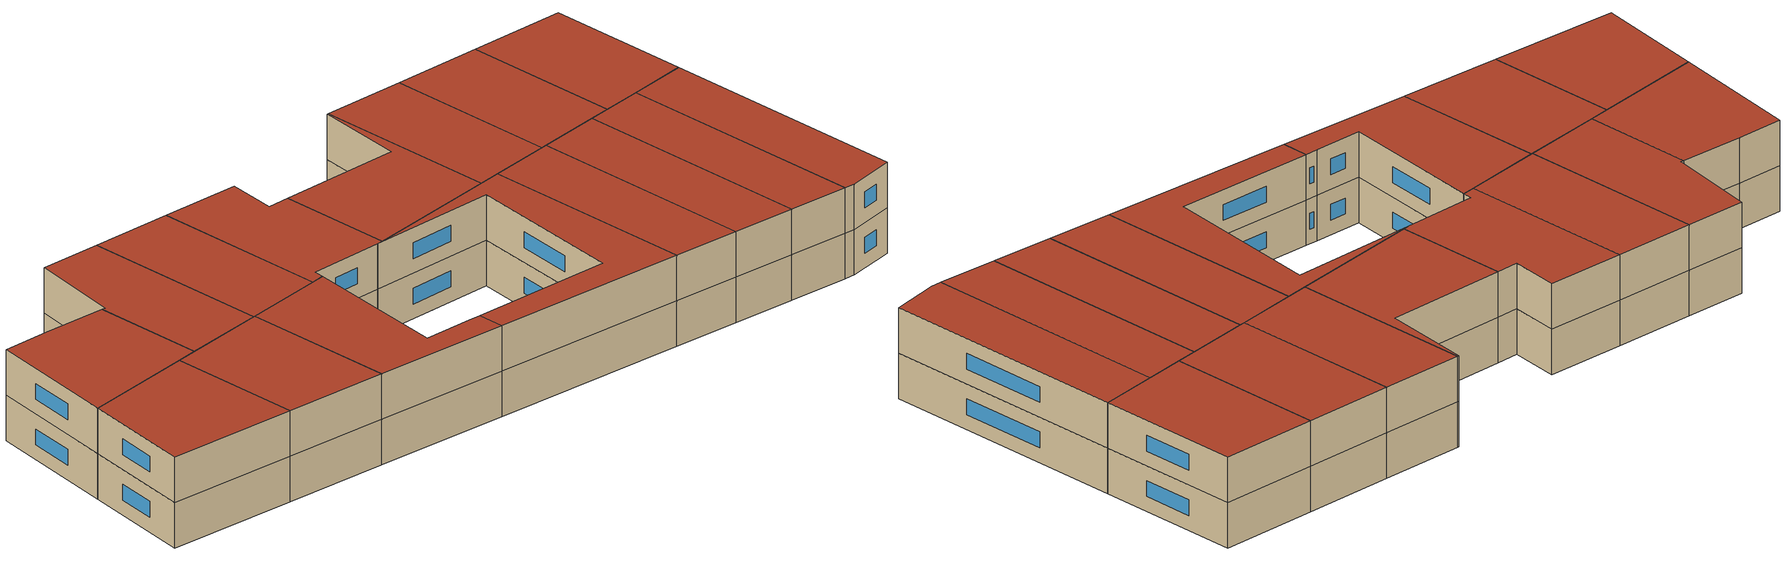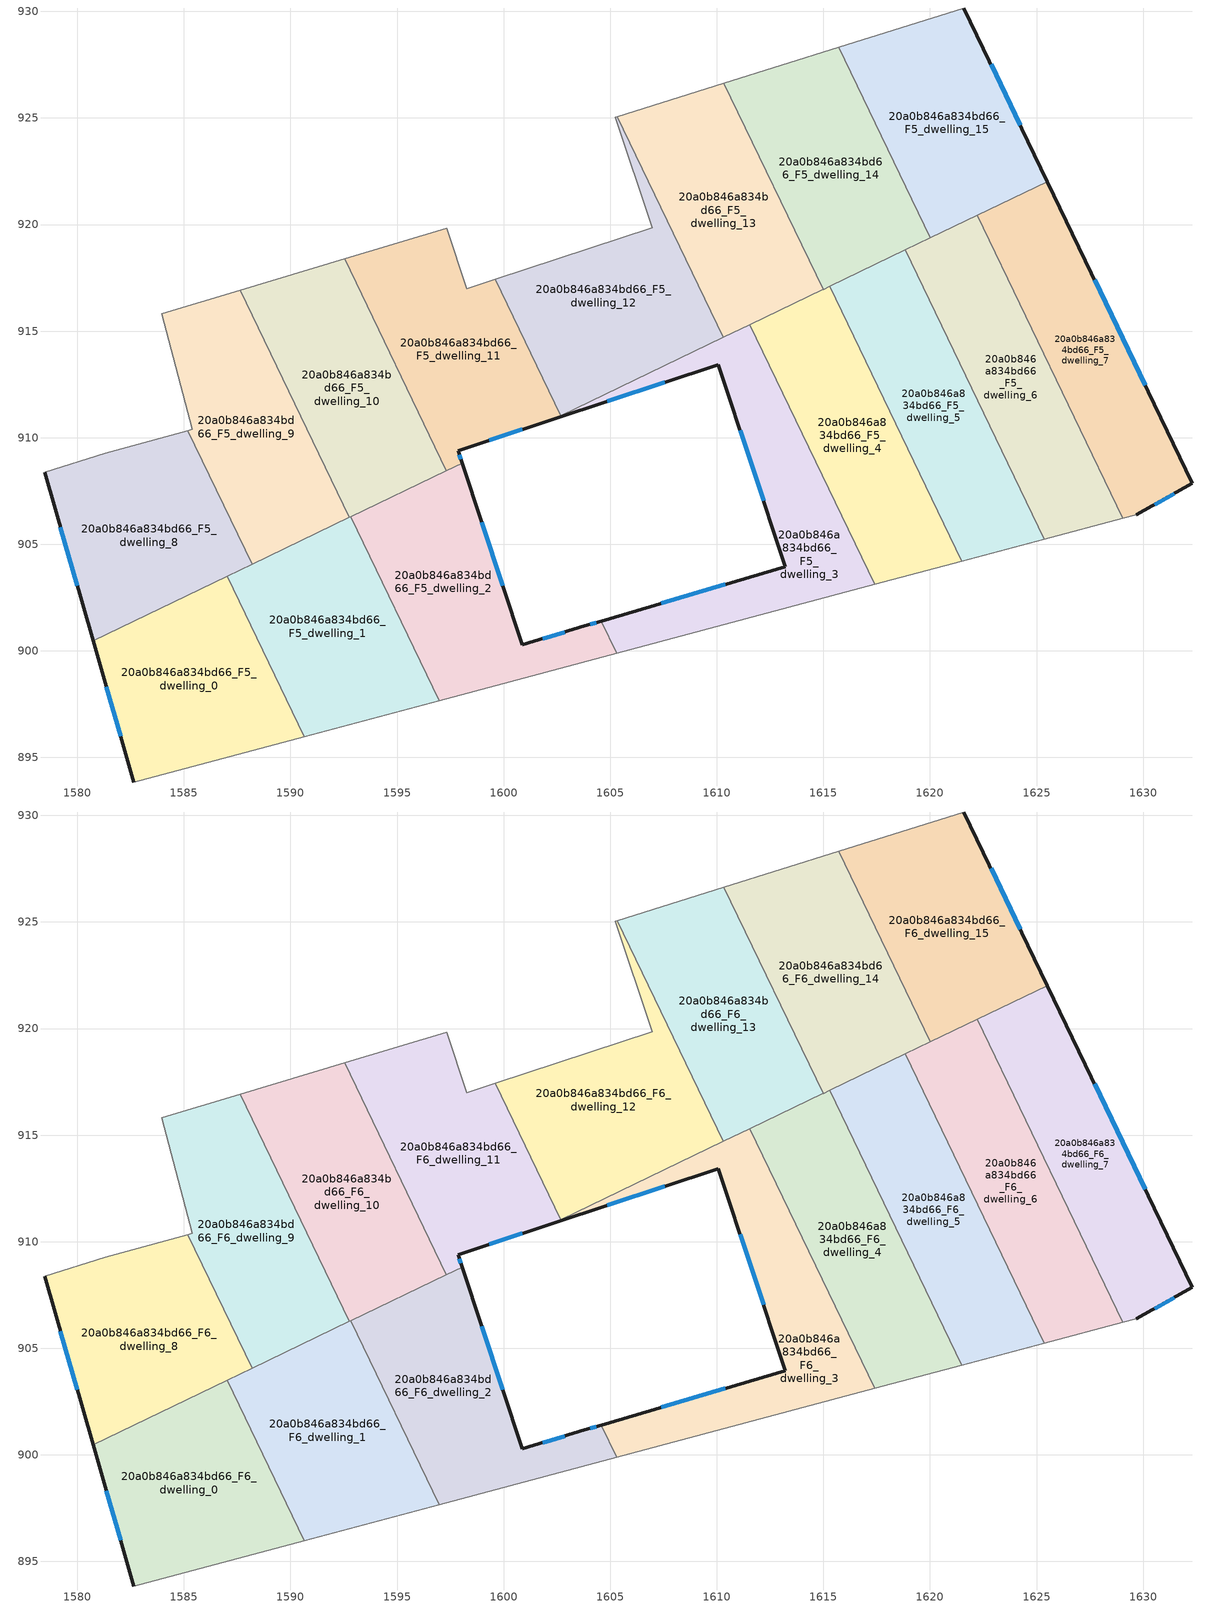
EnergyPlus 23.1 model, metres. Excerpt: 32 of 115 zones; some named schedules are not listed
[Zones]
20a0b846a834bd66_F5_dwelling_0
 floor to 20a0b846a834bd66_F4_dwelling_0 (EU_floor_Construction): 1587.04,903.51 1590.66,895.98 1582.65,893.85 1580.74,900.48 z15
 wall outside (EU_wall_Construction): 1580.74,900.48 1582.65,893.85 z15:18
 wall to 20a0b846a834bd66_F5_dwelling_1 (EU_wall_Construction): 1590.66,895.98 1587.04,903.51 z15:18
 wall adiabatic (EU_wall_Construction): 1582.65,893.85 1590.66,895.98 z15:18
 wall to 20a0b846a834bd66_F5_dwelling_8 (EU_wall_Construction): 1587.04,903.51 1580.74,900.48 z15:18
 window (EU_Window_Construction): 1581.36,898.33 1582.03,896.01 z15.98:17.02
20a0b846a834bd66_F5_dwelling_1
 floor to 20a0b846a834bd66_F4_dwelling_1 (EU_floor_Construction): 1592.84,906.3 1596.99,897.67 1590.66,895.98 1587.04,903.51 z15
 wall to 20a0b846a834bd66_F5_dwelling_2 (EU_wall_Construction): 1596.99,897.67 1592.84,906.3 z15:18
 wall adiabatic (EU_wall_Construction): 1590.66,895.98 1596.99,897.67 z15:18
 wall to 20a0b846a834bd66_F5_dwelling_9 (EU_wall_Construction): 1592.76,906.27 1588.2,904.07 z15:18
 wall to 20a0b846a834bd66_F5_dwelling_8 (EU_wall_Construction): 1588.2,904.07 1587.03,903.51 z15:18
 wall to 20a0b846a834bd66_F5_dwelling_10 (EU_wall_Construction): 1592.84,906.3 1592.76,906.27 z15:18
20a0b846a834bd66_F5_dwelling_10
 floor to 20a0b846a834bd66_F4_dwelling_10 (EU_floor_Construction): 1592.54,918.39 1597.32,908.46 1592.77,906.26 1587.64,916.92 z15
 wall to 20a0b846a834bd66_F5_dwelling_11 (EU_wall_Construction): 1597.32,908.46 1592.54,918.39 z15:18
 wall to 20a0b846a834bd66_F5_dwelling_9 (EU_wall_Construction): 1587.64,916.92 1592.77,906.26 z15:18
 wall adiabatic (EU_wall_Construction): 1592.54,918.39 1587.64,916.92 z15:18
 wall to 20a0b846a834bd66_F5_dwelling_2 (EU_wall_Construction): 1592.84,906.3 1597.32,908.46 z15:18
20a0b846a834bd66_F5_dwelling_11
 floor to 20a0b846a834bd66_F4_dwelling_11 (EU_floor_Construction): 1599.6,917.43 1602.68,911.03 1602.33,910.87 1597.86,909.39 1598.06,908.81 1597.32,908.46 1592.54,918.39 1597.33,919.83 1598.26,916.99 z15
 wall outside (EU_wall_Construction): 1598.06,908.81 1597.86,909.39 1602.33,910.87 z15:18
 wall adiabatic (EU_wall_Construction): 1599.6,917.43 1598.26,916.99 1597.33,919.83 1592.54,918.39 z15:18
 wall to 20a0b846a834bd66_F5_dwelling_12 (EU_wall_Construction): 1602.68,911.03 1599.6,917.43 z15:18
 wall to 20a0b846a834bd66_F5_dwelling_3 (EU_wall_Construction): 1602.33,910.87 1602.68,911.03 z15:18
 wall to 20a0b846a834bd66_F5_dwelling_2 (EU_wall_Construction): 1597.32,908.46 1598.06,908.81 z15:18
 window (EU_Window_Construction): 1599.32,909.87 1600.88,910.39 / 1597.99,909 1597.93,909.2 z15.98:17.02
20a0b846a834bd66_F5_dwelling_12
 floor to 20a0b846a834bd66_F4_dwelling_12 (EU_floor_Construction): 1605.32,925.07 1610.31,914.7 1602.68,911.03 1599.6,917.43 1606.96,919.84 1605.23,925.04 z15
 wall adiabatic (EU_wall_Construction): 1605.32,925.07 1605.23,925.04 1606.96,919.84 1599.6,917.43 z15:18
 wall to 20a0b846a834bd66_F5_dwelling_13 (EU_wall_Construction): 1610.31,914.7 1605.32,925.07 z15:18
 wall to 20a0b846a834bd66_F5_dwelling_3 (EU_wall_Construction): 1602.68,911.03 1610.31,914.7 z15:18
20a0b846a834bd66_F5_dwelling_13
 floor to 20a0b846a834bd66_F4_dwelling_13 (EU_floor_Construction): 1610.33,926.63 1614.99,916.95 1610.31,914.7 1605.32,925.07 z15
 wall to 20a0b846a834bd66_F5_dwelling_14 (EU_wall_Construction): 1614.99,916.95 1610.33,926.63 z15:18
 wall adiabatic (EU_wall_Construction): 1610.33,926.63 1605.32,925.07 z15:18
 wall to 20a0b846a834bd66_F5_dwelling_4 (EU_wall_Construction): 1611.56,915.3 1614.99,916.95 z15:18
 wall to 20a0b846a834bd66_F5_dwelling_3 (EU_wall_Construction): 1610.31,914.7 1611.56,915.3 z15:18
20a0b846a834bd66_F5_dwelling_14
 floor to 20a0b846a834bd66_F4_dwelling_14 (EU_floor_Construction): 1615.72,928.32 1620.02,919.38 1614.99,916.95 1610.33,926.63 z15
 wall to 20a0b846a834bd66_F5_dwelling_15 (EU_wall_Construction): 1620.02,919.38 1615.72,928.32 z15:18
 wall adiabatic (EU_wall_Construction): 1615.72,928.32 1610.33,926.63 z15:18
 wall to 20a0b846a834bd66_F5_dwelling_5 (EU_wall_Construction): 1615.3,917.1 1618.84,918.81 z15:18
 wall to 20a0b846a834bd66_F5_dwelling_4 (EU_wall_Construction): 1614.99,916.95 1615.3,917.1 z15:18
 wall to 20a0b846a834bd66_F5_dwelling_6 (EU_wall_Construction): 1618.84,918.81 1620.02,919.38 z15:18
20a0b846a834bd66_F5_dwelling_15
 floor to 20a0b846a834bd66_F4_dwelling_15 (EU_floor_Construction): 1621.59,930.16 1625.51,922.01 1620.02,919.38 1615.72,928.32 z15
 wall outside (EU_wall_Construction): 1625.51,922.01 1621.59,930.16 z15:18
 wall adiabatic (EU_wall_Construction): 1621.59,930.16 1615.72,928.32 z15:18
 wall to 20a0b846a834bd66_F5_dwelling_7 (EU_wall_Construction): 1622.21,920.43 1625.51,922.01 z15:18
 wall to 20a0b846a834bd66_F5_dwelling_6 (EU_wall_Construction): 1620.02,919.37 1622.21,920.43 z15:18
 window (EU_Window_Construction): 1624.24,924.66 1622.87,927.51 z15.98:17.02
20a0b846a834bd66_F5_dwelling_2
 floor to 20a0b846a834bd66_F4_dwelling_2 (EU_floor_Construction): 1598.06,908.81 1600.88,900.28 1603.81,901.17 1604.58,901.4 1605.31,899.89 1596.99,897.67 1592.84,906.3 z15
 wall outside (EU_wall_Construction): 1604.58,901.4 1603.81,901.17 1600.88,900.28 1598.06,908.81 z15:18
 wall to 20a0b846a834bd66_F5_dwelling_3 (EU_wall_Construction): 1605.31,899.89 1604.58,901.4 z15:18
 wall adiabatic (EU_wall_Construction): 1596.99,897.67 1605.31,899.89 z15:18
 window (EU_Window_Construction): 1599.96,903.05 1598.98,906.04 / 1602.86,900.88 1601.84,900.57 / 1604.33,901.32 1604.06,901.24 z15.98:17.02
20a0b846a834bd66_F5_dwelling_3
 floor to 20a0b846a834bd66_F4_dwelling_3 (EU_floor_Construction): 1611.56,915.3 1617.42,903.12 1605.31,899.89 1604.58,901.4 1613.21,903.95 1610.07,913.43 1602.33,910.87 z15
 wall outside (EU_wall_Construction): 1602.33,910.87 1610.07,913.43 1613.21,903.95 1604.58,901.4 z15:18
 wall to 20a0b846a834bd66_F5_dwelling_4 (EU_wall_Construction): 1617.42,903.12 1611.56,915.3 z15:18
 wall adiabatic (EU_wall_Construction): 1605.31,899.89 1617.42,903.12 z15:18
 window (EU_Window_Construction): 1611.1,910.35 1612.19,907.03 / 1604.85,911.7 1607.56,912.6 / 1610.41,903.12 1607.39,902.23 z15.98:17.02
20a0b846a834bd66_F5_dwelling_4
 floor to 20a0b846a834bd66_F4_dwelling_4 (EU_floor_Construction): 1615.3,917.1 1621.5,904.21 1617.42,903.12 1611.56,915.3 z15
 wall to 20a0b846a834bd66_F5_dwelling_5 (EU_wall_Construction): 1621.5,904.21 1615.3,917.1 z15:18
 wall adiabatic (EU_wall_Construction): 1617.42,903.12 1621.5,904.21 z15:18
20a0b846a834bd66_F5_dwelling_5
 floor to 20a0b846a834bd66_F4_dwelling_5 (EU_floor_Construction): 1618.84,918.81 1625.37,905.24 1621.5,904.21 1615.3,917.1 z15
 wall to 20a0b846a834bd66_F5_dwelling_6 (EU_wall_Construction): 1625.37,905.24 1618.84,918.81 z15:18
 wall adiabatic (EU_wall_Construction): 1621.5,904.21 1625.37,905.24 z15:18
20a0b846a834bd66_F5_dwelling_6
 floor to 20a0b846a834bd66_F4_dwelling_6 (EU_floor_Construction): 1622.21,920.43 1629.05,906.22 1625.37,905.24 1618.84,918.81 z15
 wall to 20a0b846a834bd66_F5_dwelling_7 (EU_wall_Construction): 1629.05,906.22 1622.21,920.43 z15:18
 wall adiabatic (EU_wall_Construction): 1625.37,905.24 1629.05,906.22 z15:18
20a0b846a834bd66_F5_dwelling_7
 floor to 20a0b846a834bd66_F4_dwelling_7 (EU_floor_Construction): 1625.51,922.01 1632.31,907.86 1629.68,906.39 1629.05,906.22 1622.21,920.43 z15
 wall outside (EU_wall_Construction): 1629.68,906.39 1632.31,907.86 1625.51,922.01 z15:18
 wall adiabatic (EU_wall_Construction): 1629.05,906.22 1629.68,906.39 z15:18
 window (EU_Window_Construction): 1630.1,912.46 1627.72,917.41 / 1630.54,906.87 1631.46,907.38 z15.98:17.02
20a0b846a834bd66_F5_dwelling_8
 floor to 20a0b846a834bd66_F4_dwelling_8 (EU_floor_Construction): 1585.19,910.33 1588.2,904.07 1580.74,900.48 1578.46,908.38 1581.31,909.27 z15
 wall outside (EU_wall_Construction): 1578.46,908.38 1580.74,900.48 z15:18
 wall adiabatic (EU_wall_Construction): 1585.19,910.33 1581.31,909.27 1578.46,908.38 z15:18
 wall to 20a0b846a834bd66_F5_dwelling_9 (EU_wall_Construction): 1588.2,904.07 1585.19,910.33 z15:18
 window (EU_Window_Construction): 1579.2,905.81 1580,903.05 z15.98:17.02
20a0b846a834bd66_F5_dwelling_9
 floor to 20a0b846a834bd66_F4_dwelling_9 (EU_floor_Construction): 1587.64,916.92 1592.77,906.26 1588.2,904.07 1585.19,910.33 1585.39,910.39 1583.95,915.82 z15
 wall adiabatic (EU_wall_Construction): 1587.64,916.92 1583.95,915.82 1585.39,910.39 1585.19,910.33 z15:18
20a0b846a834bd66_F6_dwelling_0
 floor to 20a0b846a834bd66_F5_dwelling_0 (EU_floor_Construction): 1587.04,903.51 1590.66,895.98 1582.65,893.85 1580.74,900.48 z18
 wall outside (EU_wall_Construction): 1580.74,900.48 1582.65,893.85 z18:21
 wall to 20a0b846a834bd66_F6_dwelling_1 (EU_wall_Construction): 1590.66,895.98 1587.04,903.51 z18:21
 wall adiabatic (EU_wall_Construction): 1582.65,893.85 1590.66,895.98 z18:21
 wall to 20a0b846a834bd66_F6_dwelling_8 (EU_wall_Construction): 1587.04,903.51 1580.74,900.48 z18:21
 window (EU_Window_Construction): 1581.36,898.33 1582.03,896.01 z18.98:20.02
 roof outside (EU_roof_Construction): 1590.66,895.98 1587.04,903.51 1580.74,900.48 1582.65,893.85 z21
20a0b846a834bd66_F6_dwelling_1
 floor to 20a0b846a834bd66_F5_dwelling_1 (EU_floor_Construction): 1592.84,906.3 1596.99,897.67 1590.66,895.98 1587.04,903.51 z18
 wall to 20a0b846a834bd66_F6_dwelling_2 (EU_wall_Construction): 1596.99,897.67 1592.84,906.3 z18:21
 wall adiabatic (EU_wall_Construction): 1590.66,895.98 1596.99,897.67 z18:21
 wall to 20a0b846a834bd66_F6_dwelling_9 (EU_wall_Construction): 1592.76,906.27 1588.2,904.07 z18:21
 wall to 20a0b846a834bd66_F6_dwelling_8 (EU_wall_Construction): 1588.2,904.07 1587.03,903.51 z18:21
 wall to 20a0b846a834bd66_F6_dwelling_10 (EU_wall_Construction): 1592.84,906.3 1592.76,906.27 z18:21
 roof outside (EU_roof_Construction): 1596.99,897.67 1592.84,906.3 1587.04,903.51 1590.66,895.98 z21
20a0b846a834bd66_F6_dwelling_10
 floor to 20a0b846a834bd66_F5_dwelling_10 (EU_floor_Construction): 1592.54,918.39 1597.32,908.46 1592.77,906.26 1587.64,916.92 z18
 wall to 20a0b846a834bd66_F6_dwelling_11 (EU_wall_Construction): 1597.32,908.46 1592.54,918.39 z18:21
 wall to 20a0b846a834bd66_F6_dwelling_9 (EU_wall_Construction): 1587.64,916.92 1592.77,906.26 z18:21
 wall adiabatic (EU_wall_Construction): 1592.54,918.39 1587.64,916.92 z18:21
 wall to 20a0b846a834bd66_F6_dwelling_2 (EU_wall_Construction): 1592.84,906.3 1597.32,908.46 z18:21
 roof outside (EU_roof_Construction): 1597.32,908.46 1592.54,918.39 1587.64,916.92 1592.77,906.26 z21
20a0b846a834bd66_F6_dwelling_11
 floor to 20a0b846a834bd66_F5_dwelling_11 (EU_floor_Construction): 1599.6,917.43 1602.68,911.03 1602.33,910.87 1597.86,909.39 1598.06,908.81 1597.32,908.46 1592.54,918.39 1597.33,919.83 1598.26,916.99 z18
 wall outside (EU_wall_Construction): 1598.06,908.81 1597.86,909.39 1602.33,910.87 z18:21
 wall adiabatic (EU_wall_Construction): 1599.6,917.43 1598.26,916.99 1597.33,919.83 1592.54,918.39 z18:21
 wall to 20a0b846a834bd66_F6_dwelling_12 (EU_wall_Construction): 1602.68,911.03 1599.6,917.43 z18:21
 wall to 20a0b846a834bd66_F6_dwelling_3 (EU_wall_Construction): 1602.33,910.87 1602.68,911.03 z18:21
 wall to 20a0b846a834bd66_F6_dwelling_2 (EU_wall_Construction): 1597.32,908.46 1598.06,908.81 z18:21
 window (EU_Window_Construction): 1599.32,909.87 1600.88,910.39 / 1597.99,909 1597.93,909.2 z18.98:20.02
 roof outside (EU_roof_Construction): 1602.33,910.87 1602.68,911.03 1599.6,917.43 1598.26,916.99 1597.33,919.83 1592.54,918.39 1597.32,908.46 1598.06,908.81 1597.86,909.39 z21
20a0b846a834bd66_F6_dwelling_12
 floor to 20a0b846a834bd66_F5_dwelling_12 (EU_floor_Construction): 1605.32,925.07 1610.31,914.7 1602.68,911.03 1599.6,917.43 1606.96,919.84 1605.23,925.04 z18
 wall adiabatic (EU_wall_Construction): 1605.32,925.07 1605.23,925.04 1606.96,919.84 1599.6,917.43 z18:21
 wall to 20a0b846a834bd66_F6_dwelling_13 (EU_wall_Construction): 1610.31,914.7 1605.32,925.07 z18:21
 wall to 20a0b846a834bd66_F6_dwelling_3 (EU_wall_Construction): 1602.68,911.03 1610.31,914.7 z18:21
 roof outside (EU_roof_Construction): 1610.31,914.7 1605.32,925.07 1605.23,925.04 1606.96,919.84 1599.6,917.43 1602.68,911.03 z21
20a0b846a834bd66_F6_dwelling_13
 floor to 20a0b846a834bd66_F5_dwelling_13 (EU_floor_Construction): 1610.33,926.63 1614.99,916.95 1610.31,914.7 1605.32,925.07 z18
 wall to 20a0b846a834bd66_F6_dwelling_14 (EU_wall_Construction): 1614.99,916.95 1610.33,926.63 z18:21
 wall adiabatic (EU_wall_Construction): 1610.33,926.63 1605.32,925.07 z18:21
 wall to 20a0b846a834bd66_F6_dwelling_4 (EU_wall_Construction): 1611.56,915.3 1614.99,916.95 z18:21
 wall to 20a0b846a834bd66_F6_dwelling_3 (EU_wall_Construction): 1610.31,914.7 1611.56,915.3 z18:21
 roof outside (EU_roof_Construction): 1614.99,916.95 1610.33,926.63 1605.32,925.07 1610.31,914.7 z21
20a0b846a834bd66_F6_dwelling_14
 floor to 20a0b846a834bd66_F5_dwelling_14 (EU_floor_Construction): 1615.72,928.32 1620.02,919.38 1614.99,916.95 1610.33,926.63 z18
 wall to 20a0b846a834bd66_F6_dwelling_15 (EU_wall_Construction): 1620.02,919.38 1615.72,928.32 z18:21
 wall adiabatic (EU_wall_Construction): 1615.72,928.32 1610.33,926.63 z18:21
 wall to 20a0b846a834bd66_F6_dwelling_5 (EU_wall_Construction): 1615.3,917.1 1618.84,918.81 z18:21
 wall to 20a0b846a834bd66_F6_dwelling_4 (EU_wall_Construction): 1614.99,916.95 1615.3,917.1 z18:21
 wall to 20a0b846a834bd66_F6_dwelling_6 (EU_wall_Construction): 1618.84,918.81 1620.02,919.38 z18:21
 roof outside (EU_roof_Construction): 1620.02,919.38 1615.72,928.32 1610.33,926.63 1614.99,916.95 z21
20a0b846a834bd66_F6_dwelling_15
 floor to 20a0b846a834bd66_F5_dwelling_15 (EU_floor_Construction): 1621.59,930.16 1625.51,922.01 1620.02,919.38 1615.72,928.32 z18
 wall outside (EU_wall_Construction): 1625.51,922.01 1621.59,930.16 z18:21
 wall adiabatic (EU_wall_Construction): 1621.59,930.16 1615.72,928.32 z18:21
 wall to 20a0b846a834bd66_F6_dwelling_7 (EU_wall_Construction): 1622.21,920.43 1625.51,922.01 z18:21
 wall to 20a0b846a834bd66_F6_dwelling_6 (EU_wall_Construction): 1620.02,919.37 1622.21,920.43 z18:21
 window (EU_Window_Construction): 1624.24,924.66 1622.87,927.51 z18.98:20.02
 roof outside (EU_roof_Construction): 1625.51,922.01 1621.59,930.16 1615.72,928.32 1620.02,919.38 z21
20a0b846a834bd66_F6_dwelling_2
 floor to 20a0b846a834bd66_F5_dwelling_2 (EU_floor_Construction): 1598.06,908.81 1600.88,900.28 1603.81,901.17 1604.58,901.4 1605.31,899.89 1596.99,897.67 1592.84,906.3 z18
 wall outside (EU_wall_Construction): 1604.58,901.4 1603.81,901.17 1600.88,900.28 1598.06,908.81 z18:21
 wall to 20a0b846a834bd66_F6_dwelling_3 (EU_wall_Construction): 1605.31,899.89 1604.58,901.4 z18:21
 wall adiabatic (EU_wall_Construction): 1596.99,897.67 1605.31,899.89 z18:21
 window (EU_Window_Construction): 1599.96,903.05 1598.98,906.04 / 1602.86,900.88 1601.84,900.57 / 1604.33,901.32 1604.06,901.24 z18.98:20.02
 roof outside (EU_roof_Construction): 1605.31,899.89 1604.58,901.4 1603.81,901.17 1600.88,900.28 1598.06,908.81 1592.84,906.3 1596.99,897.67 z21
20a0b846a834bd66_F6_dwelling_3
 floor to 20a0b846a834bd66_F5_dwelling_3 (EU_floor_Construction): 1611.56,915.3 1617.42,903.12 1605.31,899.89 1604.58,901.4 1613.21,903.95 1610.07,913.43 1602.33,910.87 z18
 wall outside (EU_wall_Construction): 1602.33,910.87 1610.07,913.43 1613.21,903.95 1604.58,901.4 z18:21
 wall to 20a0b846a834bd66_F6_dwelling_4 (EU_wall_Construction): 1617.42,903.12 1611.56,915.3 z18:21
 wall adiabatic (EU_wall_Construction): 1605.31,899.89 1617.42,903.12 z18:21
 window (EU_Window_Construction): 1611.1,910.35 1612.19,907.03 / 1604.85,911.7 1607.56,912.6 / 1610.41,903.12 1607.39,902.23 z18.98:20.02
 roof outside (EU_roof_Construction): 1617.42,903.12 1611.56,915.3 1602.33,910.87 1610.07,913.43 1613.21,903.95 1604.58,901.4 1605.31,899.89 z21
20a0b846a834bd66_F6_dwelling_4
 floor to 20a0b846a834bd66_F5_dwelling_4 (EU_floor_Construction): 1615.3,917.1 1621.5,904.21 1617.42,903.12 1611.56,915.3 z18
 wall to 20a0b846a834bd66_F6_dwelling_5 (EU_wall_Construction): 1621.5,904.21 1615.3,917.1 z18:21
 wall adiabatic (EU_wall_Construction): 1617.42,903.12 1621.5,904.21 z18:21
 roof outside (EU_roof_Construction): 1621.5,904.21 1615.3,917.1 1611.56,915.3 1617.42,903.12 z21
20a0b846a834bd66_F6_dwelling_5
 floor to 20a0b846a834bd66_F5_dwelling_5 (EU_floor_Construction): 1618.84,918.81 1625.37,905.24 1621.5,904.21 1615.3,917.1 z18
 wall to 20a0b846a834bd66_F6_dwelling_6 (EU_wall_Construction): 1625.37,905.24 1618.84,918.81 z18:21
 wall adiabatic (EU_wall_Construction): 1621.5,904.21 1625.37,905.24 z18:21
 roof outside (EU_roof_Construction): 1625.37,905.24 1618.84,918.81 1615.3,917.1 1621.5,904.21 z21
20a0b846a834bd66_F6_dwelling_6
 floor to 20a0b846a834bd66_F5_dwelling_6 (EU_floor_Construction): 1622.21,920.43 1629.05,906.22 1625.37,905.24 1618.84,918.81 z18
 wall to 20a0b846a834bd66_F6_dwelling_7 (EU_wall_Construction): 1629.05,906.22 1622.21,920.43 z18:21
 wall adiabatic (EU_wall_Construction): 1625.37,905.24 1629.05,906.22 z18:21
 roof outside (EU_roof_Construction): 1629.05,906.22 1622.21,920.43 1618.84,918.81 1625.37,905.24 z21
20a0b846a834bd66_F6_dwelling_7
 floor to 20a0b846a834bd66_F5_dwelling_7 (EU_floor_Construction): 1625.51,922.01 1632.31,907.86 1629.68,906.39 1629.05,906.22 1622.21,920.43 z18
 wall outside (EU_wall_Construction): 1629.68,906.39 1632.31,907.86 1625.51,922.01 z18:21
 wall adiabatic (EU_wall_Construction): 1629.05,906.22 1629.68,906.39 z18:21
 window (EU_Window_Construction): 1630.1,912.46 1627.72,917.41 / 1630.54,906.87 1631.46,907.38 z18.98:20.02
 roof outside (EU_roof_Construction): 1632.31,907.86 1625.51,922.01 1622.21,920.43 1629.05,906.22 1629.68,906.39 z21
20a0b846a834bd66_F6_dwelling_8
 floor to 20a0b846a834bd66_F5_dwelling_8 (EU_floor_Construction): 1585.19,910.33 1588.2,904.07 1580.74,900.48 1578.46,908.38 1581.31,909.27 z18
 wall outside (EU_wall_Construction): 1578.46,908.38 1580.74,900.48 z18:21
 wall adiabatic (EU_wall_Construction): 1585.19,910.33 1581.31,909.27 1578.46,908.38 z18:21
 wall to 20a0b846a834bd66_F6_dwelling_9 (EU_wall_Construction): 1588.2,904.07 1585.19,910.33 z18:21
 window (EU_Window_Construction): 1579.2,905.81 1580,903.05 z18.98:20.02
 roof outside (EU_roof_Construction): 1588.2,904.07 1585.19,910.33 1581.31,909.27 1578.46,908.38 1580.74,900.48 z21
20a0b846a834bd66_F6_dwelling_9
 floor to 20a0b846a834bd66_F5_dwelling_9 (EU_floor_Construction): 1587.64,916.92 1592.77,906.26 1588.2,904.07 1585.19,910.33 1585.39,910.39 1583.95,915.82 z18
 wall adiabatic (EU_wall_Construction): 1587.64,916.92 1583.95,915.82 1585.39,910.39 1585.19,910.33 z18:21
 roof outside (EU_roof_Construction): 1592.77,906.26 1587.64,916.92 1583.95,915.82 1585.39,910.39 1585.19,910.33 1588.2,904.07 z21
[Building]
EU S2 Campaign: North Axis=0; Terrain=City; Solar Distribution=FullExterior
[Site:Location]
Bologna: Latitude=44.5; Longitude=11.25; Time Zone=1; Elevation=37
[SizingPeriod:WeatherFileDays]
AnnualSizingPeriod: Begin Month=1; Begin Day of Month=1; End Month=12; End Day of Month=31; Day of Week for Start Day=Monday; Use Weather File Daylight Saving Period=No; Use Weather File Rain and Snow Indicators=No
[MATERIAL]
EU_InternalMass_Material: Roughness=MediumRough; Thickness=0.1; Conductivity=1; Density=1800; Specific Heat=900; Thermal Absorptance=0.9; Solar Absorptance=0.7; Visible Absorptance=0.7
[MATERIAL:NOMASS] Roughness=MediumRough; Thermal Absorptance=0.9; Solar Absorptance=0.7; Visible Absorptance=0.7
Name | Thermal Resistance
EU_wall_NoMass | 0.905828
EU_roof_NoMass | 0.37593
EU_floor_NoMass | 0.67114
[WINDOWMATERIAL:SIMPLEGLAZINGSYSTEM]
EU_Window_SimpleGlazing: UFactor=4.52486; Solar Heat Gain Coefficient=0.85; Visible Transmittance=0.85
[CONSTRUCTION]
EU_wall_Construction: EU_wall_NoMass
EU_roof_Construction: EU_roof_NoMass
EU_floor_Construction: EU_floor_NoMass
EU_Window_Construction: EU_Window_SimpleGlazing
EU_InternalMass_Construction: EU_InternalMass_Material
[ZONE] Type=1; Multiplier=1; Ceiling Height=autocalculate; Floor Area=autocalculate; Part of Total Floor Area=Yes
Name | Volume
20a0b846a834bd66_F5_dwelling_0; 20a0b846a834bd66_F6_dwelling_0 | 173.226
20a0b846a834bd66_F5_dwelling_1; 20a0b846a834bd66_F6_dwelling_1 | 173.222
20a0b846a834bd66_F5_dwelling_10; 20a0b846a834bd66_F6_dwelling_10; 20a0b846a834bd66_F5_dwelling_13; 20a0b846a834bd66_F6_dwelling_13 | 173.213
20a0b846a834bd66_F5_dwelling_11; 20a0b846a834bd66_F6_dwelling_11 | 173.224
20a0b846a834bd66_F5_dwelling_12; 20a0b846a834bd66_F6_dwelling_12 | 173.248
20a0b846a834bd66_F5_dwelling_14; 20a0b846a834bd66_F6_dwelling_14; 20a0b846a834bd66_F5_dwelling_4; 20a0b846a834bd66_F6_dwelling_4 | 173.218
20a0b846a834bd66_F5_dwelling_15; 20a0b846a834bd66_F6_dwelling_15; 20a0b846a834bd66_F5_dwelling_3; 20a0b846a834bd66_F6_dwelling_3 | 173.228
20a0b846a834bd66_F5_dwelling_2; 20a0b846a834bd66_F6_dwelling_2; 20a0b846a834bd66_F5_dwelling_7; 20a0b846a834bd66_F6_dwelling_7 | 173.216
20a0b846a834bd66_F5_dwelling_5; 20a0b846a834bd66_F6_dwelling_5 | 173.198
20a0b846a834bd66_F5_dwelling_6; 20a0b846a834bd66_F6_dwelling_6 | 173.201
20a0b846a834bd66_F5_dwelling_8; 20a0b846a834bd66_F6_dwelling_8 | 173.205
20a0b846a834bd66_F5_dwelling_9; 20a0b846a834bd66_F6_dwelling_9 | 173.24
[INTERNALMASS] Construction=EU_InternalMass_Construction
Name | Zone or ZoneList | Surface Area
20a0b846a834bd66_F5_dwelling_0_EU_InternalMass | 20a0b846a834bd66_F5_dwelling_0 | 57.7419
20a0b846a834bd66_F5_dwelling_1_EU_InternalMass | 20a0b846a834bd66_F5_dwelling_1 | 57.7408
20a0b846a834bd66_F5_dwelling_2_EU_InternalMass | 20a0b846a834bd66_F5_dwelling_2 | 57.7387
20a0b846a834bd66_F5_dwelling_3_EU_InternalMass | 20a0b846a834bd66_F5_dwelling_3 | 57.7422
20a0b846a834bd66_F5_dwelling_4_EU_InternalMass | 20a0b846a834bd66_F5_dwelling_4 | 57.7391
20a0b846a834bd66_F5_dwelling_5_EU_InternalMass | 20a0b846a834bd66_F5_dwelling_5 | 57.7328
20a0b846a834bd66_F5_dwelling_6_EU_InternalMass | 20a0b846a834bd66_F5_dwelling_6 | 57.7335
20a0b846a834bd66_F5_dwelling_7_EU_InternalMass | 20a0b846a834bd66_F5_dwelling_7 | 57.7386
20a0b846a834bd66_F5_dwelling_8_EU_InternalMass | 20a0b846a834bd66_F5_dwelling_8 | 57.7347
20a0b846a834bd66_F5_dwelling_9_EU_InternalMass | 20a0b846a834bd66_F5_dwelling_9 | 57.7474
20a0b846a834bd66_F5_dwelling_10_EU_InternalMass | 20a0b846a834bd66_F5_dwelling_10 | 57.7377
20a0b846a834bd66_F5_dwelling_11_EU_InternalMass | 20a0b846a834bd66_F5_dwelling_11 | 57.7411
20a0b846a834bd66_F5_dwelling_12_EU_InternalMass | 20a0b846a834bd66_F5_dwelling_12 | 57.7495
20a0b846a834bd66_F5_dwelling_13_EU_InternalMass | 20a0b846a834bd66_F5_dwelling_13 | 57.7379
20a0b846a834bd66_F5_dwelling_14_EU_InternalMass | 20a0b846a834bd66_F5_dwelling_14 | 57.7392
20a0b846a834bd66_F5_dwelling_15_EU_InternalMass | 20a0b846a834bd66_F5_dwelling_15 | 57.7425
20a0b846a834bd66_F6_dwelling_0_EU_InternalMass | 20a0b846a834bd66_F6_dwelling_0 | 57.7419
20a0b846a834bd66_F6_dwelling_1_EU_InternalMass | 20a0b846a834bd66_F6_dwelling_1 | 57.7408
20a0b846a834bd66_F6_dwelling_2_EU_InternalMass | 20a0b846a834bd66_F6_dwelling_2 | 57.7387
20a0b846a834bd66_F6_dwelling_3_EU_InternalMass | 20a0b846a834bd66_F6_dwelling_3 | 57.7422
20a0b846a834bd66_F6_dwelling_4_EU_InternalMass | 20a0b846a834bd66_F6_dwelling_4 | 57.7391
20a0b846a834bd66_F6_dwelling_5_EU_InternalMass | 20a0b846a834bd66_F6_dwelling_5 | 57.7328
20a0b846a834bd66_F6_dwelling_6_EU_InternalMass | 20a0b846a834bd66_F6_dwelling_6 | 57.7335
20a0b846a834bd66_F6_dwelling_7_EU_InternalMass | 20a0b846a834bd66_F6_dwelling_7 | 57.7386
20a0b846a834bd66_F6_dwelling_8_EU_InternalMass | 20a0b846a834bd66_F6_dwelling_8 | 57.7347
20a0b846a834bd66_F6_dwelling_9_EU_InternalMass | 20a0b846a834bd66_F6_dwelling_9 | 57.7474
20a0b846a834bd66_F6_dwelling_10_EU_InternalMass | 20a0b846a834bd66_F6_dwelling_10 | 57.7377
20a0b846a834bd66_F6_dwelling_11_EU_InternalMass | 20a0b846a834bd66_F6_dwelling_11 | 57.7411
20a0b846a834bd66_F6_dwelling_12_EU_InternalMass | 20a0b846a834bd66_F6_dwelling_12 | 57.7495
20a0b846a834bd66_F6_dwelling_13_EU_InternalMass | 20a0b846a834bd66_F6_dwelling_13 | 57.7379
20a0b846a834bd66_F6_dwelling_14_EU_InternalMass | 20a0b846a834bd66_F6_dwelling_14 | 57.7392
20a0b846a834bd66_F6_dwelling_15_EU_InternalMass | 20a0b846a834bd66_F6_dwelling_15 | 57.7425
[OTHEREQUIPMENT] Fuel Type=Electricity; Design Level Calculation Method=Watts/Area; Power per Zone Floor Area=1; Fraction Latent=0; Fraction Radiant=0; Fraction Lost=0; Carbon Dioxide Generation Rate=0; EndUse Subcategory=EU_Step8_InternalGains
Name | Zone or ZoneList or Space or SpaceList | Schedule
EU_Step8_InternalGain_20a0b846a834bd66_F5_dwelling_0_f000 | 20a0b846a834bd66_F5_dwelling_0 | EU_Step8_GainSchedule_20a0b846a834bd66_F5_dwelling_0_f000
EU_Step8_InternalGain_20a0b846a834bd66_F5_dwelling_1_f000 | 20a0b846a834bd66_F5_dwelling_1 | EU_Step8_GainSchedule_20a0b846a834bd66_F5_dwelling_1_f000
EU_Step8_InternalGain_20a0b846a834bd66_F5_dwelling_2_f000 | 20a0b846a834bd66_F5_dwelling_2 | EU_Step8_GainSchedule_20a0b846a834bd66_F5_dwelling_2_f000
EU_Step8_InternalGain_20a0b846a834bd66_F5_dwelling_3_f000 | 20a0b846a834bd66_F5_dwelling_3 | EU_Step8_GainSchedule_20a0b846a834bd66_F5_dwelling_3_f000
EU_Step8_InternalGain_20a0b846a834bd66_F5_dwelling_4_f000 | 20a0b846a834bd66_F5_dwelling_4 | EU_Step8_GainSchedule_20a0b846a834bd66_F5_dwelling_4_f000
EU_Step8_InternalGain_20a0b846a834bd66_F5_dwelling_5_f000 | 20a0b846a834bd66_F5_dwelling_5 | EU_Step8_GainSchedule_20a0b846a834bd66_F5_dwelling_5_f000
EU_Step8_InternalGain_20a0b846a834bd66_F5_dwelling_6_f000 | 20a0b846a834bd66_F5_dwelling_6 | EU_Step8_GainSchedule_20a0b846a834bd66_F5_dwelling_6_f000
EU_Step8_InternalGain_20a0b846a834bd66_F5_dwelling_7_f000 | 20a0b846a834bd66_F5_dwelling_7 | EU_Step8_GainSchedule_20a0b846a834bd66_F5_dwelling_7_f000
EU_Step8_InternalGain_20a0b846a834bd66_F5_dwelling_8_f000 | 20a0b846a834bd66_F5_dwelling_8 | EU_Step8_GainSchedule_20a0b846a834bd66_F5_dwelling_8_f000
EU_Step8_InternalGain_20a0b846a834bd66_F5_dwelling_9_f000 | 20a0b846a834bd66_F5_dwelling_9 | EU_Step8_GainSchedule_20a0b846a834bd66_F5_dwelling_9_f000
EU_Step8_InternalGain_20a0b846a834bd66_F5_dwelling_10_f000 | 20a0b846a834bd66_F5_dwelling_10 | EU_Step8_GainSchedule_20a0b846a834bd66_F5_dwelling_10_f000
EU_Step8_InternalGain_20a0b846a834bd66_F5_dwelling_11_f000 | 20a0b846a834bd66_F5_dwelling_11 | EU_Step8_GainSchedule_20a0b846a834bd66_F5_dwelling_11_f000
EU_Step8_InternalGain_20a0b846a834bd66_F5_dwelling_12_f000 | 20a0b846a834bd66_F5_dwelling_12 | EU_Step8_GainSchedule_20a0b846a834bd66_F5_dwelling_12_f000
EU_Step8_InternalGain_20a0b846a834bd66_F5_dwelling_13_f000 | 20a0b846a834bd66_F5_dwelling_13 | EU_Step8_GainSchedule_20a0b846a834bd66_F5_dwelling_13_f000
EU_Step8_InternalGain_20a0b846a834bd66_F5_dwelling_14_f000 | 20a0b846a834bd66_F5_dwelling_14 | EU_Step8_GainSchedule_20a0b846a834bd66_F5_dwelling_14_f000
EU_Step8_InternalGain_20a0b846a834bd66_F5_dwelling_15_f000 | 20a0b846a834bd66_F5_dwelling_15 | EU_Step8_GainSchedule_20a0b846a834bd66_F5_dwelling_15_f000
EU_Step8_InternalGain_20a0b846a834bd66_F6_dwelling_0_f000 | 20a0b846a834bd66_F6_dwelling_0 | EU_Step8_GainSchedule_20a0b846a834bd66_F6_dwelling_0_f000
EU_Step8_InternalGain_20a0b846a834bd66_F6_dwelling_1_f000 | 20a0b846a834bd66_F6_dwelling_1 | EU_Step8_GainSchedule_20a0b846a834bd66_F6_dwelling_1_f000
EU_Step8_InternalGain_20a0b846a834bd66_F6_dwelling_2_f000 | 20a0b846a834bd66_F6_dwelling_2 | EU_Step8_GainSchedule_20a0b846a834bd66_F6_dwelling_2_f000
EU_Step8_InternalGain_20a0b846a834bd66_F6_dwelling_3_f000 | 20a0b846a834bd66_F6_dwelling_3 | EU_Step8_GainSchedule_20a0b846a834bd66_F6_dwelling_3_f000
EU_Step8_InternalGain_20a0b846a834bd66_F6_dwelling_4_f000 | 20a0b846a834bd66_F6_dwelling_4 | EU_Step8_GainSchedule_20a0b846a834bd66_F6_dwelling_4_f000
EU_Step8_InternalGain_20a0b846a834bd66_F6_dwelling_5_f000 | 20a0b846a834bd66_F6_dwelling_5 | EU_Step8_GainSchedule_20a0b846a834bd66_F6_dwelling_5_f000
EU_Step8_InternalGain_20a0b846a834bd66_F6_dwelling_6_f000 | 20a0b846a834bd66_F6_dwelling_6 | EU_Step8_GainSchedule_20a0b846a834bd66_F6_dwelling_6_f000
EU_Step8_InternalGain_20a0b846a834bd66_F6_dwelling_7_f000 | 20a0b846a834bd66_F6_dwelling_7 | EU_Step8_GainSchedule_20a0b846a834bd66_F6_dwelling_7_f000
EU_Step8_InternalGain_20a0b846a834bd66_F6_dwelling_8_f000 | 20a0b846a834bd66_F6_dwelling_8 | EU_Step8_GainSchedule_20a0b846a834bd66_F6_dwelling_8_f000
EU_Step8_InternalGain_20a0b846a834bd66_F6_dwelling_9_f000 | 20a0b846a834bd66_F6_dwelling_9 | EU_Step8_GainSchedule_20a0b846a834bd66_F6_dwelling_9_f000
EU_Step8_InternalGain_20a0b846a834bd66_F6_dwelling_10_f000 | 20a0b846a834bd66_F6_dwelling_10 | EU_Step8_GainSchedule_20a0b846a834bd66_F6_dwelling_10_f000
EU_Step8_InternalGain_20a0b846a834bd66_F6_dwelling_11_f000 | 20a0b846a834bd66_F6_dwelling_11 | EU_Step8_GainSchedule_20a0b846a834bd66_F6_dwelling_11_f000
EU_Step8_InternalGain_20a0b846a834bd66_F6_dwelling_12_f000 | 20a0b846a834bd66_F6_dwelling_12 | EU_Step8_GainSchedule_20a0b846a834bd66_F6_dwelling_12_f000
EU_Step8_InternalGain_20a0b846a834bd66_F6_dwelling_13_f000 | 20a0b846a834bd66_F6_dwelling_13 | EU_Step8_GainSchedule_20a0b846a834bd66_F6_dwelling_13_f000
EU_Step8_InternalGain_20a0b846a834bd66_F6_dwelling_14_f000 | 20a0b846a834bd66_F6_dwelling_14 | EU_Step8_GainSchedule_20a0b846a834bd66_F6_dwelling_14_f000
EU_Step8_InternalGain_20a0b846a834bd66_F6_dwelling_15_f000 | 20a0b846a834bd66_F6_dwelling_15 | EU_Step8_GainSchedule_20a0b846a834bd66_F6_dwelling_15_f000
[ZONEVENTILATION:DESIGNFLOWRATE] Schedule=EU_AlwaysOn; Design Flow Rate Calculation Method=AirChanges/Hour; Air Changes per Hour=0.73129; Ventilation Type=Natural; Fan Pressure Rise=0; Fan Total Efficiency=1; Constant Term Coefficient=1; Temperature Term Coefficient=0; Velocity Term Coefficient=0; Velocity Squared Term Coefficient=0; Minimum Indoor Temperature=-100; Maximum Indoor Temperature=100; Delta Temperature=-100; Minimum Outdoor Temperature=-100; Maximum Outdoor Temperature=100; Maximum Wind Speed=40
Name | Zone or ZoneList or Space or SpaceList
EU_ConstantAir_20a0b846a834bd66_F5_dwelling_0 | 20a0b846a834bd66_F5_dwelling_0
EU_ConstantAir_20a0b846a834bd66_F5_dwelling_1 | 20a0b846a834bd66_F5_dwelling_1
EU_ConstantAir_20a0b846a834bd66_F5_dwelling_2 | 20a0b846a834bd66_F5_dwelling_2
EU_ConstantAir_20a0b846a834bd66_F5_dwelling_3 | 20a0b846a834bd66_F5_dwelling_3
EU_ConstantAir_20a0b846a834bd66_F5_dwelling_4 | 20a0b846a834bd66_F5_dwelling_4
EU_ConstantAir_20a0b846a834bd66_F5_dwelling_5 | 20a0b846a834bd66_F5_dwelling_5
EU_ConstantAir_20a0b846a834bd66_F5_dwelling_6 | 20a0b846a834bd66_F5_dwelling_6
EU_ConstantAir_20a0b846a834bd66_F5_dwelling_7 | 20a0b846a834bd66_F5_dwelling_7
EU_ConstantAir_20a0b846a834bd66_F5_dwelling_8 | 20a0b846a834bd66_F5_dwelling_8
EU_ConstantAir_20a0b846a834bd66_F5_dwelling_9 | 20a0b846a834bd66_F5_dwelling_9
EU_ConstantAir_20a0b846a834bd66_F5_dwelling_10 | 20a0b846a834bd66_F5_dwelling_10
EU_ConstantAir_20a0b846a834bd66_F5_dwelling_11 | 20a0b846a834bd66_F5_dwelling_11
EU_ConstantAir_20a0b846a834bd66_F5_dwelling_12 | 20a0b846a834bd66_F5_dwelling_12
EU_ConstantAir_20a0b846a834bd66_F5_dwelling_13 | 20a0b846a834bd66_F5_dwelling_13
EU_ConstantAir_20a0b846a834bd66_F5_dwelling_14 | 20a0b846a834bd66_F5_dwelling_14
EU_ConstantAir_20a0b846a834bd66_F5_dwelling_15 | 20a0b846a834bd66_F5_dwelling_15
EU_ConstantAir_20a0b846a834bd66_F6_dwelling_0 | 20a0b846a834bd66_F6_dwelling_0
EU_ConstantAir_20a0b846a834bd66_F6_dwelling_1 | 20a0b846a834bd66_F6_dwelling_1
EU_ConstantAir_20a0b846a834bd66_F6_dwelling_2 | 20a0b846a834bd66_F6_dwelling_2
EU_ConstantAir_20a0b846a834bd66_F6_dwelling_3 | 20a0b846a834bd66_F6_dwelling_3
EU_ConstantAir_20a0b846a834bd66_F6_dwelling_4 | 20a0b846a834bd66_F6_dwelling_4
EU_ConstantAir_20a0b846a834bd66_F6_dwelling_5 | 20a0b846a834bd66_F6_dwelling_5
EU_ConstantAir_20a0b846a834bd66_F6_dwelling_6 | 20a0b846a834bd66_F6_dwelling_6
EU_ConstantAir_20a0b846a834bd66_F6_dwelling_7 | 20a0b846a834bd66_F6_dwelling_7
EU_ConstantAir_20a0b846a834bd66_F6_dwelling_8 | 20a0b846a834bd66_F6_dwelling_8
EU_ConstantAir_20a0b846a834bd66_F6_dwelling_9 | 20a0b846a834bd66_F6_dwelling_9
EU_ConstantAir_20a0b846a834bd66_F6_dwelling_10 | 20a0b846a834bd66_F6_dwelling_10
EU_ConstantAir_20a0b846a834bd66_F6_dwelling_11 | 20a0b846a834bd66_F6_dwelling_11
EU_ConstantAir_20a0b846a834bd66_F6_dwelling_12 | 20a0b846a834bd66_F6_dwelling_12
EU_ConstantAir_20a0b846a834bd66_F6_dwelling_13 | 20a0b846a834bd66_F6_dwelling_13
EU_ConstantAir_20a0b846a834bd66_F6_dwelling_14 | 20a0b846a834bd66_F6_dwelling_14
EU_ConstantAir_20a0b846a834bd66_F6_dwelling_15 | 20a0b846a834bd66_F6_dwelling_15
[HVACTEMPLATE:ZONE:IDEALLOADSAIRSYSTEM] System Availability Schedule=EU_AlwaysOn; Maximum Heating Supply Air Temperature=50; Minimum Cooling Supply Air Temperature=13; Maximum Heating Supply Air Humidity Ratio=0.0156; Minimum Cooling Supply Air Humidity Ratio=0.0077; Heating Limit=NoLimit; Cooling Limit=NoLimit; Heating Availability Schedule=EU_AlwaysOn; Cooling Availability Schedule=EU_CoolingOff; Dehumidification Control Type=ConstantSensibleHeatRatio; Cooling Sensible Heat Ratio=0.7; Dehumidification Setpoint=60; Humidification Control Type=None; Humidification Setpoint=30; Outdoor Air Method=None; Outdoor Air Flow Rate per Person=0.00944; Outdoor Air Flow Rate per Zone Floor Area=0; Outdoor Air Flow Rate per Zone=0; Demand Controlled Ventilation Type=None; Outdoor Air Economizer Type=NoEconomizer; Heat Recovery Type=None; Sensible Heat Recovery Effectiveness=0.7; Latent Heat Recovery Effectiveness=0.65
Name | Template Thermostat
20a0b846a834bd66_F5_dwelling_0 | EU_HeatOnly_20a0b846a834bd66_F5_dwelling_0
20a0b846a834bd66_F5_dwelling_1 | EU_HeatOnly_20a0b846a834bd66_F5_dwelling_1
20a0b846a834bd66_F5_dwelling_2 | EU_HeatOnly_20a0b846a834bd66_F5_dwelling_2
20a0b846a834bd66_F5_dwelling_3 | EU_HeatOnly_20a0b846a834bd66_F5_dwelling_3
20a0b846a834bd66_F5_dwelling_4 | EU_HeatOnly_20a0b846a834bd66_F5_dwelling_4
20a0b846a834bd66_F5_dwelling_5 | EU_HeatOnly_20a0b846a834bd66_F5_dwelling_5
20a0b846a834bd66_F5_dwelling_6 | EU_HeatOnly_20a0b846a834bd66_F5_dwelling_6
20a0b846a834bd66_F5_dwelling_7 | EU_HeatOnly_20a0b846a834bd66_F5_dwelling_7
20a0b846a834bd66_F5_dwelling_8 | EU_HeatOnly_20a0b846a834bd66_F5_dwelling_8
20a0b846a834bd66_F5_dwelling_9 | EU_HeatOnly_20a0b846a834bd66_F5_dwelling_9
20a0b846a834bd66_F5_dwelling_10 | EU_HeatOnly_20a0b846a834bd66_F5_dwelling_10
20a0b846a834bd66_F5_dwelling_11 | EU_HeatOnly_20a0b846a834bd66_F5_dwelling_11
20a0b846a834bd66_F5_dwelling_12 | EU_HeatOnly_20a0b846a834bd66_F5_dwelling_12
20a0b846a834bd66_F5_dwelling_13 | EU_HeatOnly_20a0b846a834bd66_F5_dwelling_13
20a0b846a834bd66_F5_dwelling_14 | EU_HeatOnly_20a0b846a834bd66_F5_dwelling_14
20a0b846a834bd66_F5_dwelling_15 | EU_HeatOnly_20a0b846a834bd66_F5_dwelling_15
20a0b846a834bd66_F6_dwelling_0 | EU_HeatOnly_20a0b846a834bd66_F6_dwelling_0
20a0b846a834bd66_F6_dwelling_1 | EU_HeatOnly_20a0b846a834bd66_F6_dwelling_1
20a0b846a834bd66_F6_dwelling_2 | EU_HeatOnly_20a0b846a834bd66_F6_dwelling_2
20a0b846a834bd66_F6_dwelling_3 | EU_HeatOnly_20a0b846a834bd66_F6_dwelling_3
20a0b846a834bd66_F6_dwelling_4 | EU_HeatOnly_20a0b846a834bd66_F6_dwelling_4
20a0b846a834bd66_F6_dwelling_5 | EU_HeatOnly_20a0b846a834bd66_F6_dwelling_5
20a0b846a834bd66_F6_dwelling_6 | EU_HeatOnly_20a0b846a834bd66_F6_dwelling_6
20a0b846a834bd66_F6_dwelling_7 | EU_HeatOnly_20a0b846a834bd66_F6_dwelling_7
20a0b846a834bd66_F6_dwelling_8 | EU_HeatOnly_20a0b846a834bd66_F6_dwelling_8
20a0b846a834bd66_F6_dwelling_9 | EU_HeatOnly_20a0b846a834bd66_F6_dwelling_9
20a0b846a834bd66_F6_dwelling_10 | EU_HeatOnly_20a0b846a834bd66_F6_dwelling_10
20a0b846a834bd66_F6_dwelling_11 | EU_HeatOnly_20a0b846a834bd66_F6_dwelling_11
20a0b846a834bd66_F6_dwelling_12 | EU_HeatOnly_20a0b846a834bd66_F6_dwelling_12
20a0b846a834bd66_F6_dwelling_13 | EU_HeatOnly_20a0b846a834bd66_F6_dwelling_13
20a0b846a834bd66_F6_dwelling_14 | EU_HeatOnly_20a0b846a834bd66_F6_dwelling_14
20a0b846a834bd66_F6_dwelling_15 | EU_HeatOnly_20a0b846a834bd66_F6_dwelling_15
[SIZING:ZONE] Zone Cooling Design Supply Air Temperature Input Method=SupplyAirTemperature; Zone Cooling Design Supply Air Temperature=13; Zone Heating Design Supply Air Temperature Input Method=SupplyAirTemperature; Zone Heating Design Supply Air Temperature=50; Zone Cooling Design Supply Air Humidity Ratio=0.008; Zone Heating Design Supply Air Humidity Ratio=0.008; Cooling Design Air Flow Method=DesignDay; Cooling Design Air Flow Rate=0; Cooling Minimum Air Flow per Zone Floor Area=0.000762; Cooling Minimum Air Flow=0; Cooling Minimum Air Flow Fraction=0.2; Heating Design Air Flow Method=DesignDay; Heating Design Air Flow Rate=0; Heating Maximum Air Flow per Zone Floor Area=0.002032; Heating Maximum Air Flow=0.141576; Heating Maximum Air Flow Fraction=0.3; Account for Dedicated Outdoor Air System=No; Dedicated Outdoor Air System Control Strategy=NeutralSupplyAir; Dedicated Outdoor Air Low Setpoint Temperature for Design=autosize; Dedicated Outdoor Air High Setpoint Temperature for Design=autosize; Zone Load Sizing Method=Sensible Load Only No Latent Load; Zone Latent Cooling Design Supply Air Humidity Ratio Input Method=HumidityRatioDifference; Zone Cooling Design Supply Air Humidity Ratio Difference=0.005; Zone Latent Heating Design Supply Air Humidity Ratio Input Method=HumidityRatioDifference; Zone Humidification Design Supply Air Humidity Ratio Difference=0.005
20a0b846a834bd66_F5_dwelling_0; 20a0b846a834bd66_F5_dwelling_1; 20a0b846a834bd66_F5_dwelling_2; 20a0b846a834bd66_F5_dwelling_3; 20a0b846a834bd66_F5_dwelling_4; 20a0b846a834bd66_F5_dwelling_5; 20a0b846a834bd66_F5_dwelling_6; 20a0b846a834bd66_F5_dwelling_7; 20a0b846a834bd66_F5_dwelling_8; 20a0b846a834bd66_F5_dwelling_9; 20a0b846a834bd66_F5_dwelling_10; 20a0b846a834bd66_F5_dwelling_11; 20a0b846a834bd66_F5_dwelling_12; 20a0b846a834bd66_F5_dwelling_13; 20a0b846a834bd66_F5_dwelling_14; 20a0b846a834bd66_F5_dwelling_15; 20a0b846a834bd66_F6_dwelling_0; 20a0b846a834bd66_F6_dwelling_1; 20a0b846a834bd66_F6_dwelling_2; 20a0b846a834bd66_F6_dwelling_3; 20a0b846a834bd66_F6_dwelling_4; 20a0b846a834bd66_F6_dwelling_5; 20a0b846a834bd66_F6_dwelling_6; 20a0b846a834bd66_F6_dwelling_7; 20a0b846a834bd66_F6_dwelling_8; 20a0b846a834bd66_F6_dwelling_9; 20a0b846a834bd66_F6_dwelling_10; 20a0b846a834bd66_F6_dwelling_11; 20a0b846a834bd66_F6_dwelling_12; 20a0b846a834bd66_F6_dwelling_13; 20a0b846a834bd66_F6_dwelling_14; 20a0b846a834bd66_F6_dwelling_15
[SCHEDULE:FILE] Column Number=1; Rows to Skip at Top=0; Number of Hours of Data=8760; Column Separator=Comma; Interpolate to Timestep=No; Minutes per Item=60; Adjust Schedule for Daylight Savings=Yes
Name | File
EU_Step8_GainSchedule_20a0b846a834bd66_F5_dwelling_0_f000 | ../../schedules/20a0b846a834bd66/20a0b846a834bd66_F5_dwelling_0_f000_gain.csv
EU_Step8_GainSchedule_20a0b846a834bd66_F5_dwelling_1_f000 | ../../schedules/20a0b846a834bd66/20a0b846a834bd66_F5_dwelling_1_f000_gain.csv
EU_Step8_GainSchedule_20a0b846a834bd66_F5_dwelling_2_f000 | ../../schedules/20a0b846a834bd66/20a0b846a834bd66_F5_dwelling_2_f000_gain.csv
EU_Step8_GainSchedule_20a0b846a834bd66_F5_dwelling_3_f000 | ../../schedules/20a0b846a834bd66/20a0b846a834bd66_F5_dwelling_3_f000_gain.csv
EU_Step8_GainSchedule_20a0b846a834bd66_F5_dwelling_4_f000 | ../../schedules/20a0b846a834bd66/20a0b846a834bd66_F5_dwelling_4_f000_gain.csv
EU_Step8_GainSchedule_20a0b846a834bd66_F5_dwelling_5_f000 | ../../schedules/20a0b846a834bd66/20a0b846a834bd66_F5_dwelling_5_f000_gain.csv
EU_Step8_GainSchedule_20a0b846a834bd66_F5_dwelling_6_f000 | ../../schedules/20a0b846a834bd66/20a0b846a834bd66_F5_dwelling_6_f000_gain.csv
EU_Step8_GainSchedule_20a0b846a834bd66_F5_dwelling_7_f000 | ../../schedules/20a0b846a834bd66/20a0b846a834bd66_F5_dwelling_7_f000_gain.csv
EU_Step8_GainSchedule_20a0b846a834bd66_F5_dwelling_8_f000 | ../../schedules/20a0b846a834bd66/20a0b846a834bd66_F5_dwelling_8_f000_gain.csv
EU_Step8_GainSchedule_20a0b846a834bd66_F5_dwelling_9_f000 | ../../schedules/20a0b846a834bd66/20a0b846a834bd66_F5_dwelling_9_f000_gain.csv
EU_Step8_GainSchedule_20a0b846a834bd66_F5_dwelling_10_f000 | ../../schedules/20a0b846a834bd66/20a0b846a834bd66_F5_dwelling_10_f000_gain.csv
EU_Step8_GainSchedule_20a0b846a834bd66_F5_dwelling_11_f000 | ../../schedules/20a0b846a834bd66/20a0b846a834bd66_F5_dwelling_11_f000_gain.csv
EU_Step8_GainSchedule_20a0b846a834bd66_F5_dwelling_12_f000 | ../../schedules/20a0b846a834bd66/20a0b846a834bd66_F5_dwelling_12_f000_gain.csv
EU_Step8_GainSchedule_20a0b846a834bd66_F5_dwelling_13_f000 | ../../schedules/20a0b846a834bd66/20a0b846a834bd66_F5_dwelling_13_f000_gain.csv
EU_Step8_GainSchedule_20a0b846a834bd66_F5_dwelling_14_f000 | ../../schedules/20a0b846a834bd66/20a0b846a834bd66_F5_dwelling_14_f000_gain.csv
EU_Step8_GainSchedule_20a0b846a834bd66_F5_dwelling_15_f000 | ../../schedules/20a0b846a834bd66/20a0b846a834bd66_F5_dwelling_15_f000_gain.csv
EU_Step8_GainSchedule_20a0b846a834bd66_F6_dwelling_0_f000 | ../../schedules/20a0b846a834bd66/20a0b846a834bd66_F6_dwelling_0_f000_gain.csv
EU_Step8_GainSchedule_20a0b846a834bd66_F6_dwelling_1_f000 | ../../schedules/20a0b846a834bd66/20a0b846a834bd66_F6_dwelling_1_f000_gain.csv
EU_Step8_GainSchedule_20a0b846a834bd66_F6_dwelling_2_f000 | ../../schedules/20a0b846a834bd66/20a0b846a834bd66_F6_dwelling_2_f000_gain.csv
EU_Step8_GainSchedule_20a0b846a834bd66_F6_dwelling_3_f000 | ../../schedules/20a0b846a834bd66/20a0b846a834bd66_F6_dwelling_3_f000_gain.csv
EU_Step8_GainSchedule_20a0b846a834bd66_F6_dwelling_4_f000 | ../../schedules/20a0b846a834bd66/20a0b846a834bd66_F6_dwelling_4_f000_gain.csv
EU_Step8_GainSchedule_20a0b846a834bd66_F6_dwelling_5_f000 | ../../schedules/20a0b846a834bd66/20a0b846a834bd66_F6_dwelling_5_f000_gain.csv
EU_Step8_GainSchedule_20a0b846a834bd66_F6_dwelling_6_f000 | ../../schedules/20a0b846a834bd66/20a0b846a834bd66_F6_dwelling_6_f000_gain.csv
EU_Step8_GainSchedule_20a0b846a834bd66_F6_dwelling_7_f000 | ../../schedules/20a0b846a834bd66/20a0b846a834bd66_F6_dwelling_7_f000_gain.csv
EU_Step8_GainSchedule_20a0b846a834bd66_F6_dwelling_8_f000 | ../../schedules/20a0b846a834bd66/20a0b846a834bd66_F6_dwelling_8_f000_gain.csv
EU_Step8_GainSchedule_20a0b846a834bd66_F6_dwelling_9_f000 | ../../schedules/20a0b846a834bd66/20a0b846a834bd66_F6_dwelling_9_f000_gain.csv
EU_Step8_GainSchedule_20a0b846a834bd66_F6_dwelling_10_f000 | ../../schedules/20a0b846a834bd66/20a0b846a834bd66_F6_dwelling_10_f000_gain.csv
EU_Step8_GainSchedule_20a0b846a834bd66_F6_dwelling_11_f000 | ../../schedules/20a0b846a834bd66/20a0b846a834bd66_F6_dwelling_11_f000_gain.csv
